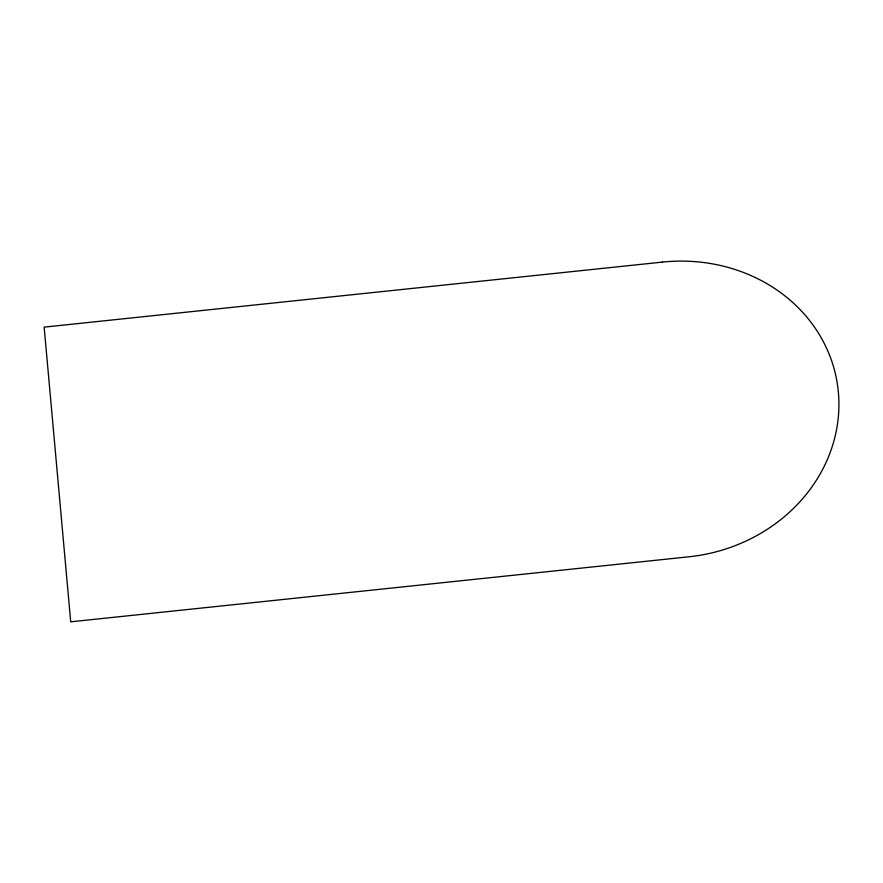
<?xml version="1.0" encoding="UTF-8"?>
<svg xmlns="http://www.w3.org/2000/svg" width="883" height="883" viewBox="0 0 883 883"><rect width="100%" height="100%" fill="white"/><g stroke="black" fill="none" stroke-linecap="round" stroke-linejoin="round"><path stroke-width="1.32" d="M662.393 262.096L44.15 327.129L70.717 621.82L688.961 556.787A163.675 147.847 -9.8 0 0 838.375 392.328A163.675 147.847 -9.8 0 0 662.393 262.096"/></g></svg>
